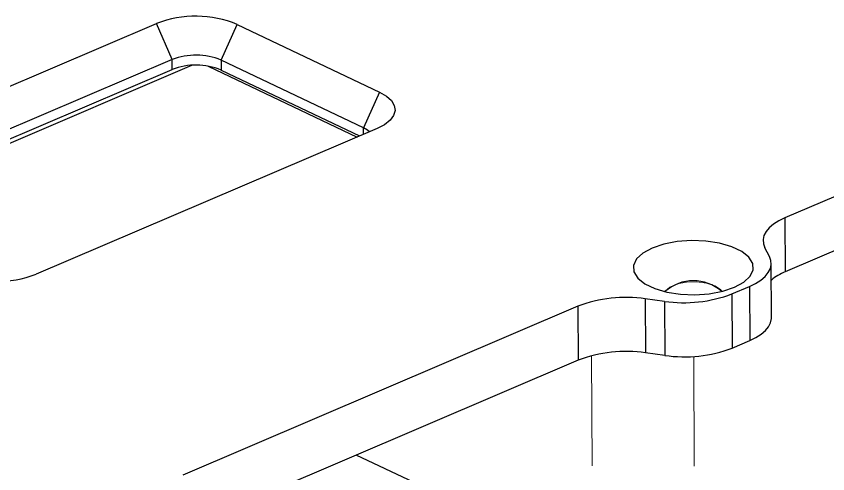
# Model space of a CAD drawing. Header units: millimetres. Extents: x 0 to 415, y 5 to 292.
# Drawn here: x 185.25 to 232.1, y 202.61 to 229.04 of the extents above; entities that cross this region are included whole.
import ezdxf

# ---------------------------------------------------------------- set-up
doc = ezdxf.new("R2010")
doc.units = ezdxf.units.MM
doc.linetypes.add('PHANTOM', pattern=[12.7, 6.35, -1.27, 1.27, -1.27, 1.27, -1.27])
doc.dimstyles.new('SLDDIMSTYLE0', dxfattribs={"dimtxt": 0.18, "dimasz": 1.44, "dimexe": 0, "dimexo": 0.0625, "dimgap": 0, "dimtad": 0, "dimtih": 1, "dimtoh": 1, "dimdec": 0, "dimrnd": 1e-09, "dimzin": 0, "dimdsep": 46, "dimtxsty": 'Standard', "dimblk1": 'DOT', "dimblk2": 'DOT', "dimsah": 1, "dimcen": 0.09, "dimadec": 0, "dimazin": 0, "dimtfac": 1.44, "dimtdec": 0, "dimtofl": 0, "dimtmove": 0, "dimatfit": 3, "dimldrblk": 'DOT', "dimfxl": 1, "dimfrac": 2, "dimtolj": 1, "dimtzin": 0, "dimarcsym": 0})

# ---------------------------------------------------------------- blocks, each defined once
blk = doc.blocks.new('_Dot')
at = {"color": 0, "linetype": 'ByBlock', "lineweight": -2}
blk.add_line((-0.5, 0), (-1, 0), dxfattribs=at)
at = {"color": 0, "linetype": 'ByBlock', "const_width": 0.5}
blk.add_lwpolyline([(-0.25, 0, 1), (0.25, 0, 1)], format="xyb", close=True, dxfattribs=at)

msp = doc.modelspace()

# ---------------------------------------------------------------- linework, layer by layer
at = {"color": 7, "linetype": 'Continuous', "lineweight": 25}
for p, q in [((173.664, 220.204), (193.348, 228.62)), ((194.246, 226.539), (193.348, 228.62)), ((197.073, 226.51), (198.012, 228.573)), ((198.012, 228.573), (206.226, 224.66)), ((252.427, 227.152), (229.622, 217.402)), ((194.246, 226.539), (174.562, 218.124)), ((194.249, 225.965), (194.246, 226.539)), ((205.286, 222.598), (197.073, 226.51)), ((197.073, 226.51), (197.076, 225.936)), ((174.621, 217.574), (194.249, 225.965)), ((174.889, 217.446), (195.384, 226.208)), ((196.329, 226.159), (204.927, 222.063)), ((197.076, 225.936), (205.074, 222.126)), ((206.226, 224.66), (205.286, 222.598)), ((252.443, 224.028), (229.638, 214.278)), ((206.079, 222.556), (186.394, 214.14)), ((229.622, 217.402), (229.638, 214.278)), ((228.729, 215.164), (228.465, 215.67)), ((228.851, 211.633), (228.835, 214.757)), ((226.562, 213.001), (227.572, 213.432)), ((227.572, 213.432), (227.588, 210.309)), ((222.668, 212.573), (221.562, 212.719)), ((221.562, 212.719), (221.578, 209.595)), ((226.562, 213.001), (226.578, 209.877)), ((217.668, 212.291), (194.863, 202.541)), ((217.668, 212.291), (217.684, 209.168)), ((222.668, 212.573), (222.684, 209.449)), ((226.578, 209.877), (227.588, 210.309)), ((222.684, 209.449), (221.578, 209.595)), ((217.684, 209.168), (194.879, 199.418)), ((208.218, 202.104), (204.88, 203.694))]:
    msp.add_line(p, q, dxfattribs=at)
at = {"color": 8, "linetype": 'Continuous', "lineweight": 25}
msp.add_line((205.288, 222.218), (205.286, 222.598), dxfattribs=at)
at = {"color": 7, "linetype": 'PHANTOM', "lineweight": 18}
for p, q in [((218.461, 209.428), (218.522, 197.377)), ((224.356, 209.394), (224.824, 117.873))]:
    msp.add_line(p, q, dxfattribs=at)
at = {"color": 7, "linetype": 'Continuous', "lineweight": 25, "flags": 128}
for points in [[(206.226, 224.66), (206.62, 224.431), (206.907, 224.17), (207.075, 223.889), (207.118, 223.598), (207.035, 223.308), (206.827, 223.031), (206.505, 222.777), (206.079, 222.556)], [(205.637, 222.367), (205.526, 222.459), (205.286, 222.598)], [(229.622, 217.402), (229.265, 217.228), (228.961, 217.035), (228.715, 216.826), (228.531, 216.604), (228.413, 216.374), (228.362, 216.138), (228.38, 215.903), (228.465, 215.67)], [(226.705, 213.389), (227.241, 213.681), (227.608, 214.021), (227.785, 214.391), (227.761, 214.768), (227.537, 215.131), (227.127, 215.458), (226.555, 215.731), (225.853, 215.933), (225.062, 216.053), (224.229, 216.085), (223.402, 216.025), (222.629, 215.878), (221.955, 215.652), (221.418, 215.36), (221.051, 215.02), (220.874, 214.65), (220.898, 214.273), (221.122, 213.911), (221.532, 213.583), (222.104, 213.311), (222.806, 213.108), (223.597, 212.988), (224.43, 212.957), (225.257, 213.016), (226.03, 213.163), (226.705, 213.389)], [(227.572, 213.432), (227.93, 213.606), (228.234, 213.8), (228.48, 214.009), (228.664, 214.231), (228.782, 214.461), (228.833, 214.696), (228.815, 214.932), (228.729, 215.164)], [(227.588, 210.309), (227.946, 210.483), (228.25, 210.676), (228.496, 210.885), (228.68, 211.107), (228.798, 211.337), (228.849, 211.572), (228.851, 211.633)]]:
    msp.add_lwpolyline(points, dxfattribs=at)
at = {"color": 7, "linetype": 'PHANTOM', "lineweight": 18, "flags": 128}
msp.add_lwpolyline([(225.977, 213.15), (225.9, 213.249), (225.577, 213.471), (225.104, 213.628), (224.539, 213.703), (223.95, 213.686), (223.407, 213.579), (222.977, 213.395), (222.71, 213.156), (222.696, 213.133)], dxfattribs=at)
at = {"color": 7, "linetype": 'Continuous', "lineweight": 25}
for centre, radius, start, end in [((195.62, 222.727), 6.317, 67.7488, 111.0877), ((195.623, 222.967), 3.828, 67.7487, 111.0877), ((195.626, 222.393), 3.828, 67.7487, 111.0877), ((184.122, 220.033), 6.317, 247.7487, 291.0877), ((230.771, 211.468), 3.03, 111.9492, 129.5953), ((224.346, 211.283), 2.479, 48.8571, 131.7294), ((220.441, 204.988), 7.812, 81.7437, 110.7894), ((223.79, 220.304), 7.812, 261.7437, 290.7894), ((223.806, 217.18), 7.812, 261.7437, 290.7894), ((220.457, 201.865), 7.812, 81.7437, 110.7894)]:
    msp.add_arc(centre, radius, start, end, dxfattribs=at)

# ---------------------------------------------------------------- leaders
at = {"color": 7, "linetype": 'Continuous', "lineweight": 0}
msp.add_leader([(216.575, 194.431), (267.631, 211.715)], dimstyle='SLDDIMSTYLE0', dxfattribs=at)

doc.saveas('drawing.dxf')
